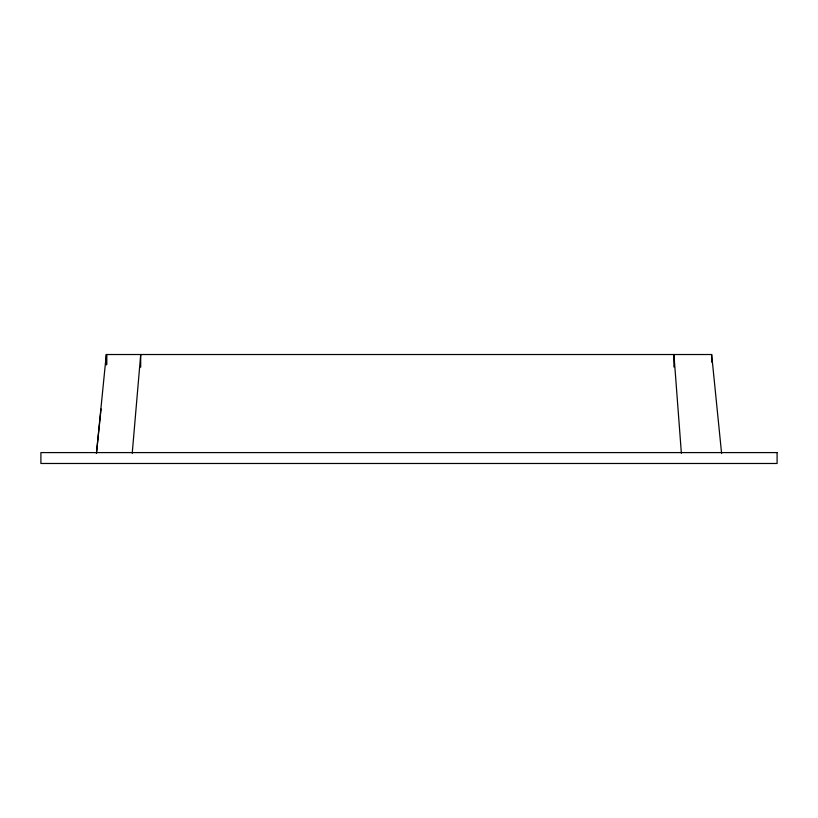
<?xml version="1.0" encoding="UTF-8"?>
<svg xmlns="http://www.w3.org/2000/svg" width="818" height="818" viewBox="0 0 818 818"><rect width="100%" height="100%" fill="white"/><g stroke="black" fill="none" stroke-linecap="round" stroke-linejoin="round"><path stroke-width="1.23" d="M132.219 453.346L140.706 354.521L140.706 367.19M721.588 453.346L711.65 354.521L106.299 354.521L96.432 453.346M96.463 453.346L101.054 409M681.374 453.264L673.92 354.521L673.92 367.006M106.299 354.521L106.34 364.654M711.65 354.521L711.65 362.118M106.616 354.521L106.596 364.654L106.616 354.521M777.09 452.589L40.9 452.589L40.9 463.479L777.09 463.479L777.09 452.589"/></g></svg>
